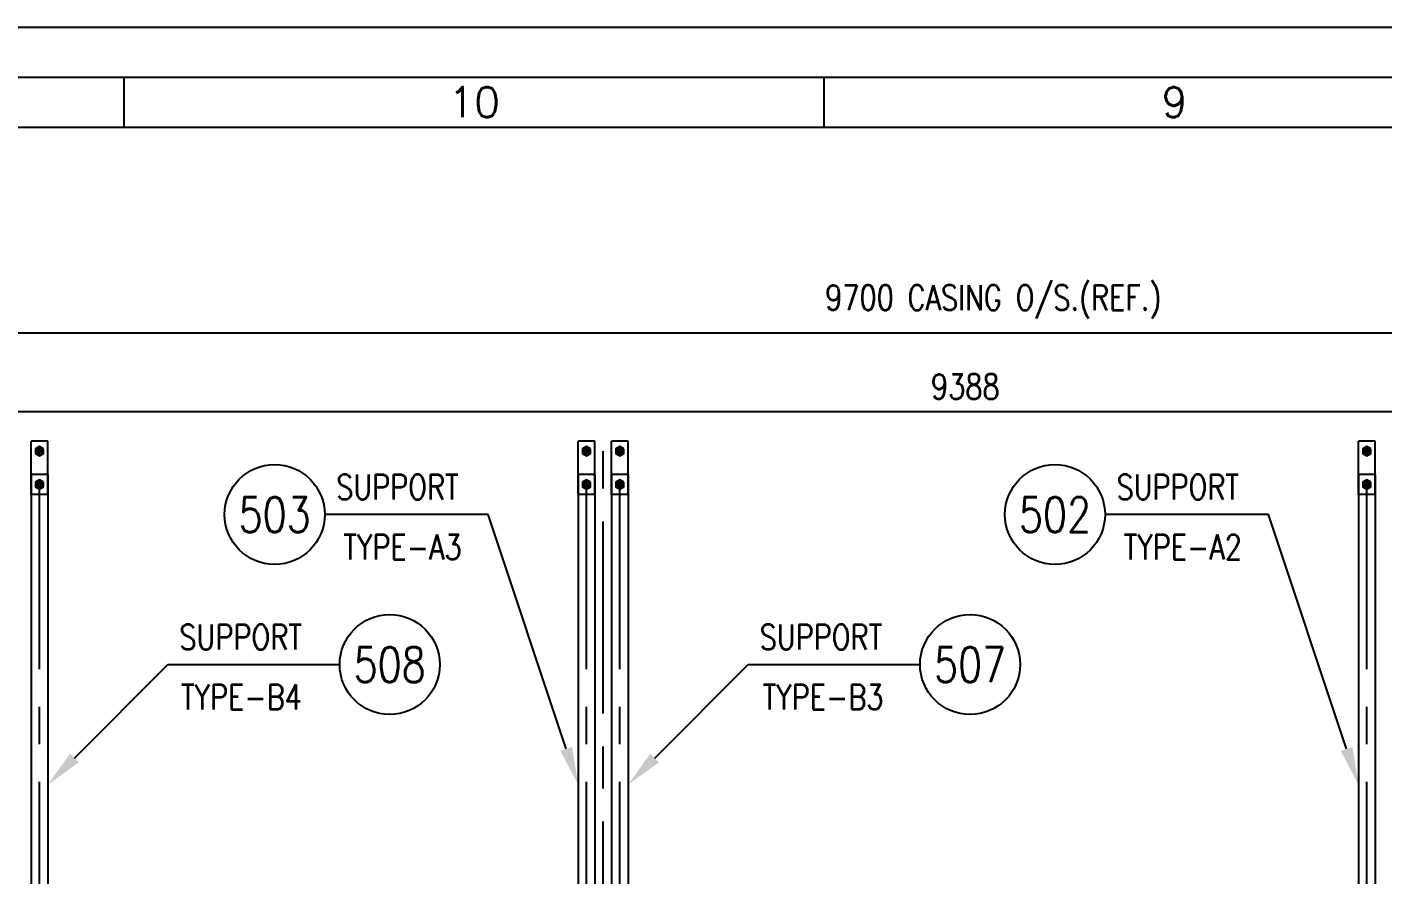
# Model space of a CAD drawing. Extents: x -4179 to 25200, y 0 to 17850.
# Drawn here: x 3909 to 7975, y 15307 to 17850 of the extents above; entities that cross this region are included whole.
import ezdxf
from ezdxf import colors
from ezdxf.entities.mleader import LeaderData, LeaderLine
from ezdxf.enums import TextEntityAlignment as Align
from ezdxf.math import Vec2, Vec3

# ---------------------------------------------------------------- set-up
doc = ezdxf.new("R2010")
doc.units = 0
doc.header["$LTSCALE"] = 450
doc.header["$MEASUREMENT"] = 0
for name, pattern in [('CEN1', [0.32, 0.12, -0.1, 0, -0.1]), ('CENTER', [2, 1.25, -0.25, 0.25, -0.25]), ('CENTSHORT', [0.22, 0.12, -0.05, 0, -0.05])]:
    doc.linetypes.add(name, pattern=pattern)
for name, color, linetype in [('BORDER', 7, 'Continuous'), ('CEN', 1, 'CENTER'), ('DIM', 1, 'Continuous'), ('TEXT', 4, 'Continuous')]:
    doc.layers.add(name, color=color, linetype=linetype)
doc.styles.add('COMP21', font='ROMANC', dxfattribs={"height": 2})
doc.styles.add('COMP3', font='romanc', dxfattribs={"width": 0.9, "height": 3})
doc.styles.add('SIMP2', font='romans.shx', dxfattribs={"height": 60})
doc.styles.add('SIMP21', font='romans.shx', dxfattribs={"width": 0.8, "height": 45})
doc.styles.add('SIMP25', font='romans.shx', dxfattribs={"width": 0.8, "height": 75})
doc.styles.add('SIMP3', font='ROMANS', dxfattribs={"height": 3})
doc.styles.add('SIMP35', font='romans.shx', dxfattribs={"width": 0.8, "height": 105})
doc.styles.add('SIMP4', font='romans.shx', dxfattribs={"height": 120})
doc.styles.get("Standard").update_dxf_attribs({"font": 'ROMANS.SHX'})
doc.dimstyles.get("Standard").update_dxf_attribs({"dimscale": 500.1, "dimtxt": 75, "dimasz": 0.18, "dimexe": 0.18, "dimexo": 0.0625, "dimgap": 0.075, "dimtad": 1, "dimdec": 0, "dimrnd": 0.5, "dimzin": 0, "dimdsep": 46, "dimtxsty": 'SIMP25', "dimcen": 0.09, "dimadec": 0, "dimazin": 0, "dimtfac": 1, "dimtdec": 0, "dimtmove": 1, "dimatfit": 3, "dimfxl": 1, "dimtolj": 1, "dimtzin": 0, "dimarcsym": 0})

# ---------------------------------------------------------------- blocks, each defined once
blk = doc.blocks.new('*D21')
at = {"layer": 'Defpoints', "color": 0, "transparency": 16777216}
for p in [(1956.8, 16931.6), (1956.8, 16253.9), (11656.8, 16253.9)]:
    blk.add_point(p, dxfattribs=at)
at = {"layer": 'DIM', "color": 0, "lineweight": -2, "transparency": 16777216}
for p, q in [((1956.8, 16285.2), (1956.8, 17021.6)), ((11656.8, 16285.2), (11656.8, 17021.6)), ((11566.8, 16931.6), (2046.8, 16931.6))]:
    blk.add_line(p, q, dxfattribs=at)
at = {"layer": 'DIM', "color": 0, "transparency": 16777216}
for points in [[(2046.8, 16946.6), (2046.8, 16916.6), (1956.8, 16931.6)], [(11566.8, 16946.6), (11566.8, 16916.6), (11656.8, 16931.6)]]:
    blk.add_solid(points, dxfattribs=at)
at = {"layer": 'DIM', "color": 0, "transparency": 16777216, "insert": (6806.8, 17026.2), "char_height": 75, "attachment_point": 5, "style": 'SIMP25'}
blk.add_mtext('\\A1;9700 CASING O/S.(REF.)', dxfattribs=at)
blk = doc.blocks.new('cb0110')
at = {"color": 1, "linetype": 'CEN1'}
for p, q in [((-0.64, 0), (0.64, 0)), ((0, 0.64), (0, -0.64))]:
    blk.add_line(p, q, dxfattribs=at)
at = {"color": 0, "linetype": 'ByBlock'}
blk.add_circle((0, 0), 0.5, dxfattribs=at)
blk = doc.blocks.new('TBWES-E1')
at = {"layer": 'BORDER'}
for p, q in [((140, 590), (140, 585)), ((210, 585), (210, 590))]:
    blk.add_line(p, q, dxfattribs=at)
at = {"layer": 'BORDER', "color": 3}
blk.add_lwpolyline([(0, 595), (840, 595), (840, 0), (0, 0), (0, 595)], dxfattribs=at)
for points in [[(5, 590), (835, 590), (835, 5), (5, 5)], [(29, 585), (830, 585), (830, 10), (29, 10)]]:
    blk.add_lwpolyline(points, close=True, dxfattribs=at)
for tag, p, height, style in [('TBWAUTDN', (5, 131.09), 2, 'SIMP2'), ('TBWAUTUP', (17, 131.09), 2, 'SIMP2'), ('TBWSCALE', (763.94, 51.86), 2, 'SIMP21'), ('DRNINI', (778.63, 44.82), 2, 'SIMP21'), ('TBWDRNDT', (810.97, 44.91), 2, 'SIMP21'), ('TBWLL1', (793, 42.67), 2, 'SIMP21'), ('TBWRL1', (809, 42.67), 2, 'SIMP21'), ('TBWTTLST', (655.99, 40.05), 2, 'SIMP2'), ('TBWTTLWT', (757.01, 39.8), 2, 'SIMP2'), ('CHKINI', (778.63, 38.48), 2, 'SIMP21'), ('TBWCHKDT', (811.39, 38.46), 2, 'SIMP21'), ('TBWLL2', (793, 36.33), 2, 'SIMP21'), ('TBWRL2', (809, 36.33), 2, 'SIMP21'), ('APPINI', (778.63, 32.15), 2, 'SIMP21'), ('TBWAPRDT', (811.39, 32.06), 2, 'SIMP21'), ('TBWLL3', (793, 30), 2, 'SIMP21'), ('TBWRL3', (809, 30), 2, 'SIMP21'), ('TBWALINEST', (513.06, 23.13), 2, 'SIMP2'), ('ATBWREVST', (524.2, 23.11), 2, 'SIMP21'), ('ATBWREVEND', (606.79, 23.11), 2, 'SIMP21'), ('ATBWREVMS1', (608.36, 23.57), 2, 'SIMP21'), ('ATBWREVMS2', (622.73, 23.57), 2, 'SIMP21'), ('ATBWREVCS1', (623.38, 23.57), 2, 'SIMP21'), ('ATBWREVCS2', (637.76, 23.57), 2, 'SIMP21'), ('ATBWREVAS1', (638.31, 23.57), 2, 'SIMP21'), ('ATBWREVAS2', (652.68, 23.57), 2, 'SIMP21'), ('TBWALINEEND', (652.95, 23.19), 2, 'SIMP2'), ('ATBWREV', (516.42, 20.56), 2, 'SIMP21'), ('ATBWREVMDT', (608.36, 20.56), 2, 'SIMP21'), ('ATBWREVCDT', (623.38, 20.56), 2, 'SIMP21'), ('ATBWREVADT', (638.39, 20.56), 2, 'SIMP21'), ('TBWREV', (818.59, 14.54), 3, 'SIMP3')]:
    blk.add_attdef(tag, p, '', height=height, dxfattribs=dict(style=style))
at = {"color": 7, "style": 'SIMP4', "width": 0.8}
for tag, p in [('TBWBLRNO', (788.06, 64.25)), ('TBWREFNO', (779.02, 50.52)), ('TBWDRGNO', (762.64, 17.02))]:
    blk.add_attdef(tag, p, '', height=4, dxfattribs=at)
at = {"color": 3, "style": 'COMP3', "width": 0.9}
blk.add_attdef('TBWTYPE', (762.02, 64.15), '', height=3, dxfattribs=at)
at = {"style": 'COMP21'}
blk.add_attdef('MFG_LOC', text='', height=2, dxfattribs=at).set_placement((696.15, 45.9), align=Align.MIDDLE_CENTER)
at = {"width": 0.8}
for tag, p, height, style in [('SHEET_NO', (764.98, 11.73), 2.5, 'SIMP25'), ('AUTOGEN_INFO', (654.93, 6.33), 2.5, 'SIMP25'), ('TBWKONP', (761.04, 1.29), 2.1, 'SIMP21')]:
    blk.add_attdef(tag, p, '', height=height, dxfattribs=dict(at, style=style))
at = {"layer": 'BORDER', "style": 'SIMP3'}
for s, p in [('10', (175, 587.5)), ('9', (245, 587.5))]:
    blk.add_text(s, height=3, dxfattribs=at).set_placement(p, align=Align.MIDDLE)
blk = doc.blocks.new('*D42')
at = {"layer": 'Defpoints', "color": 0, "transparency": 16777216}
for p in [(11416.8, 16696.9), (11416.8, 15760.1), (2028.8, 14683.9)]:
    blk.add_point(p, dxfattribs=at)
at = {"layer": 'DIM', "color": 0, "lineweight": -2, "transparency": 16777216}
for p, q in [((2028.8, 14715.2), (2028.8, 16786.9)), ((11416.8, 15791.4), (11416.8, 16786.9)), ((2118.8, 16696.9), (11326.8, 16696.9))]:
    blk.add_line(p, q, dxfattribs=at)
at = {"layer": 'DIM', "color": 0, "transparency": 16777216}
for points in [[(2118.8, 16711.9), (2118.8, 16681.9), (2028.8, 16696.9)], [(11326.8, 16711.9), (11326.8, 16681.9), (11416.8, 16696.9)]]:
    blk.add_solid(points, dxfattribs=at)
at = {"layer": 'DIM', "color": 0, "transparency": 16777216, "insert": (6722.8, 16771.9), "char_height": 75, "attachment_point": 5, "style": 'SIMP25'}
blk.add_mtext('\\A1;9388', dxfattribs=at)
blk = doc.blocks.new('CB0131')
at = {"color": 7}
blk.add_circle((5, 0), 5, dxfattribs=at)
at = {"color": 3, "style": 'SIMP35', "width": 0.8}
blk.add_attdef('P.NO.', text='', height=3.5, dxfattribs=at).set_placement((5, 0), align=Align.MIDDLE)
blk = doc.blocks.new('NUT-M16-F')
at = {"color": 1, "linetype": 'CENTSHORT'}
for p, q in [((14.2, 0), (-14.3, 0)), ((0, 12.7), (0, -13))]:
    blk.add_line(p, q, dxfattribs=at)
at = {"color": 0, "linetype": 'ByBlock'}
blk.add_lwpolyline([(-6.9, 12), (-13.9, 0), (-6.9, -12), (6.9, -12), (13.9, 0), (6.9, 12)], close=True, dxfattribs=at)
blk.add_circle((0, 0), 7.4, dxfattribs=at)
blk.add_arc((0, 0), 8, 90, 0, dxfattribs=at)
blk = doc.blocks.new('A-HANG_CLAMP-F')
at = {"color": 0, "linetype": 'ByBlock'}
for p, q in [((25, 30), (-25, 30)), ((-25, -130), (-25, 30)), ((25, -130), (25, 30)), ((25, -130), (-25, -130))]:
    blk.add_line(p, q, dxfattribs=at)
at = {"color": 0, "linetype": 'ByBlock', "rotation": 270}
for p in [(0, 0), (0, -100)]:
    blk.add_blockref('NUT-M16-F', p, dxfattribs=at)

msp = doc.modelspace()

# ---------------------------------------------------------------- linework, layer by layer
at = {"layer": 'CEN'}
for p, q in [((5636.8, 13090.9), (5636.8, 16604.7)), ((3946.8, 13223.9), (3946.8, 16511.9)), ((5586.8, 13223.9), (5586.8, 16519.8)), ((5636.8, 13104.9), (5636.8, 16534.1)), ((5686.8, 13223.9), (5686.8, 16521)), ((7926.8, 13223.9), (7926.8, 16516.6))]:
    msp.add_line(p, q, dxfattribs=at)
at = {"layer": 'TEXT'}
for p, q in [((3971.8, 16507.9), (3921.8, 16507.9)), ((3921.8, 16507.9), (3921.8, 14802.5)), ((3971.8, 16507.9), (3971.8, 14805.1)), ((5561.8, 16507.9), (5561.8, 14972.4)), ((5611.8, 16507.9), (5561.8, 16507.9)), ((5611.8, 16507.9), (5611.8, 14975)), ((5661.8, 16507.9), (5661.8, 14893.7)), ((5711.8, 16507.9), (5661.8, 16507.9)), ((5711.8, 16507.9), (5711.8, 14896.3)), ((7901.8, 16507.9), (7901.8, 15095.1)), ((7951.8, 16507.9), (7901.8, 16507.9)), ((7951.8, 16507.9), (7951.8, 15097.7))]:
    msp.add_line(p, q, dxfattribs=at)

# ---------------------------------------------------------------- block references
for name, p, xscale, yscale, zscale in [('TBWES-E1', (0, 0), 30, 30, 30), ('cb0110', (3946.8, 16477.9), 18, 18, 18), ('cb0110', (5586.8, 16477.9), 18, 18, 18), ('cb0110', (5686.8, 16477.9), 18, 18, 18), ('cb0110', (7926.8, 16477.9), 18, 18, 18)]:
    msp.add_blockref(name, p, dxfattribs=dict(xscale=xscale, yscale=yscale, zscale=zscale))
at = {"color": 0, "linetype": 'ByBlock'}
for p in [(3946.8, 16577.9), (5586.8, 16577.9), (5686.8, 16577.9), (7926.8, 16577.9)]:
    msp.add_blockref('A-HANG_CLAMP-F', p, dxfattribs=at)
at = {"xscale": 30, "yscale": 30, "zscale": 30}
for p, values in [((4501.8, 16387.9), {'P.NO.': '503'}), ((6841.8, 16387.9), {'P.NO.': '502'}), ((4846.8, 15937.9), {'P.NO.': '508'}), ((6587.2, 15937.9), {'P.NO.': '507'})]:
    msp.add_blockref('CB0131', p, dxfattribs=at).add_auto_attribs(values)

# ---------------------------------------------------------------- texts
at = {"style": 'SIMP25', "width": 0.8}
for s, p in [('SUPPORT', (4836.1, 16432.9)), ('SUPPORT', (7176.1, 16432.9)), ('TYPE-A3', (4857.5, 16252.9)), ('TYPE-A2', (7197.5, 16252.9)), ('SUPPORT', (4366.1, 15982.9)), ('SUPPORT', (6106.1, 15982.9)), ('TYPE-B4', (4370.4, 15802.9)), ('TYPE-B3', (6114.7, 15802.9))]:
    msp.add_text(s, height=75, dxfattribs=at).set_placement(p)

# ---------------------------------------------------------------- dimensions: what is measured, and where the dimension line sits
at = {"layer": 'DIM'}
dim = msp.add_linear_dim(base=(1956.8, 16931.6), p1=(11656.8, 16253.9), p2=(1956.8, 16253.9), angle=180, text='9700 CASING O/S.(REF.)', dimstyle='Standard', dxfattribs=at)
dim.commit()
dim.dimension.update_dxf_attribs({"geometry": '*D21', "text_midpoint": (6806.8, 17026.2)})
dim = msp.add_linear_dim(base=(11416.8, 16696.9), p1=(2028.8, 14683.9), p2=(11416.8, 15760.1), dimstyle='Standard', dxfattribs=at)
dim.commit()
dim.dimension.update_dxf_attribs({"geometry": '*D42', "text_midpoint": (6722.8, 16771.9)})

# ---------------------------------------------------------------- leaders
ml = msp.add_multileader_mtext('Standard', dxfattribs=at)
ml.set_content('', color=256)
ml.set_leader_properties()
ml.build(insert=Vec2(0, 0))
ml.multileader.update_dxf_attribs({"dogleg_length": 0.36, "arrow_head_size": 112.5})
ctx = ml.context
ctx.base_point, ctx.char_height, ctx.arrow_head_size, ctx.landing_gap_size, ctx.plane_origin = Vec3(4801.3, 16387.9), 0.18, 112.5, 0.09, Vec3(15860.8, -8491.1)
ctx.text_align_type = 2
notes = []
notes.append((ctx, [(0, (1, 1, 0), (4801.8, 16387.9), (-1, 0), 0.36, [(0, [(5561.8, 15577.9), (5291.8, 16387.9)], 0, [])])]))
ctx.mtext.insert, ctx.mtext.alignment, ctx.mtext.flow_direction = Vec3(4801.4, 16388), 3, 5
ml = msp.add_multileader_mtext('Standard', dxfattribs=at)
ml.set_content('', color=256)
ml.set_leader_properties()
ml.build(insert=Vec2(0, 0))
ml.multileader.update_dxf_attribs({"dogleg_length": 0.36, "arrow_head_size": 112.5})
ctx = ml.context
ctx.base_point, ctx.char_height, ctx.arrow_head_size, ctx.landing_gap_size, ctx.plane_origin = Vec3(7141.3, 16387.9), 0.18, 112.5, 0.09, Vec3(15860.8, -8491.1)
ctx.text_align_type = 2
notes.append((ctx, [(0, (1, 1, 0), (7141.8, 16387.9), (-1, 0), 0.36, [(0, [(7901.8, 15577.9), (7631.8, 16387.9)], 0, [])])]))
ctx.mtext.insert, ctx.mtext.alignment, ctx.mtext.flow_direction = Vec3(7141.4, 16388), 3, 5
ml = msp.add_multileader_mtext('Standard', dxfattribs=at)
ml.set_content('', color=256)
ml.set_leader_properties()
ml.build(insert=Vec2(0, 0))
ml.multileader.update_dxf_attribs({"dogleg_length": 0.36, "arrow_head_size": 112.5})
ctx = ml.context
ctx.base_point, ctx.char_height, ctx.arrow_head_size, ctx.landing_gap_size, ctx.plane_origin = Vec3(4847.2, 15937.9), 0.18, 112.5, 0.09, Vec3(15860.8, -8491.1)
ctx.text_align_type = 2
notes.append((ctx, [(0, (1, 1, 0), (4846.8, 15937.9), (1, 0), 0.36, [(0, [(3971.8, 15577.9), (4331.8, 15937.9)], 0, [])])]))
ctx.mtext.insert, ctx.mtext.alignment, ctx.mtext.flow_direction = Vec3(4847.3, 15938), 3, 5
ml = msp.add_multileader_mtext('Standard', dxfattribs=at)
ml.set_content('', color=256)
ml.set_leader_properties()
ml.build(insert=Vec2(0, 0))
ml.multileader.update_dxf_attribs({"dogleg_length": 0.36, "arrow_head_size": 112.5})
ctx = ml.context
ctx.base_point, ctx.char_height, ctx.arrow_head_size, ctx.landing_gap_size, ctx.plane_origin = Vec3(6587.2, 15937.9), 0.18, 112.5, 0.09, Vec3(15860.8, -8491.1)
ctx.text_align_type = 2
notes.append((ctx, [(0, (1, 1, 0), (6586.8, 15937.9), (1, 0), 0.36, [(0, [(5711.8, 15577.9), (6071.8, 15937.9)], 0, [])])]))
ctx.mtext.insert, ctx.mtext.alignment, ctx.mtext.flow_direction = Vec3(6587.3, 15938), 3, 5
for ctx, leaders in notes:
    for number, flags, end, landing, length, lines in leaders:
        leader = LeaderData()
        leader.index, (leader.has_last_leader_line, leader.has_dogleg_vector, leader.attachment_direction) = number, flags
        leader.last_leader_point, leader.dogleg_vector, leader.dogleg_length = Vec3(end), Vec3(landing), length
        for number, points, colour, breaks in lines:
            line = LeaderLine()
            line.index, line.vertices, line.color, line.breaks = number, Vec3.list(points), colors.encode_raw_color(colour), breaks
            leader.lines.append(line)
        ctx.leaders.append(leader)

doc.saveas('drawing.dxf')
